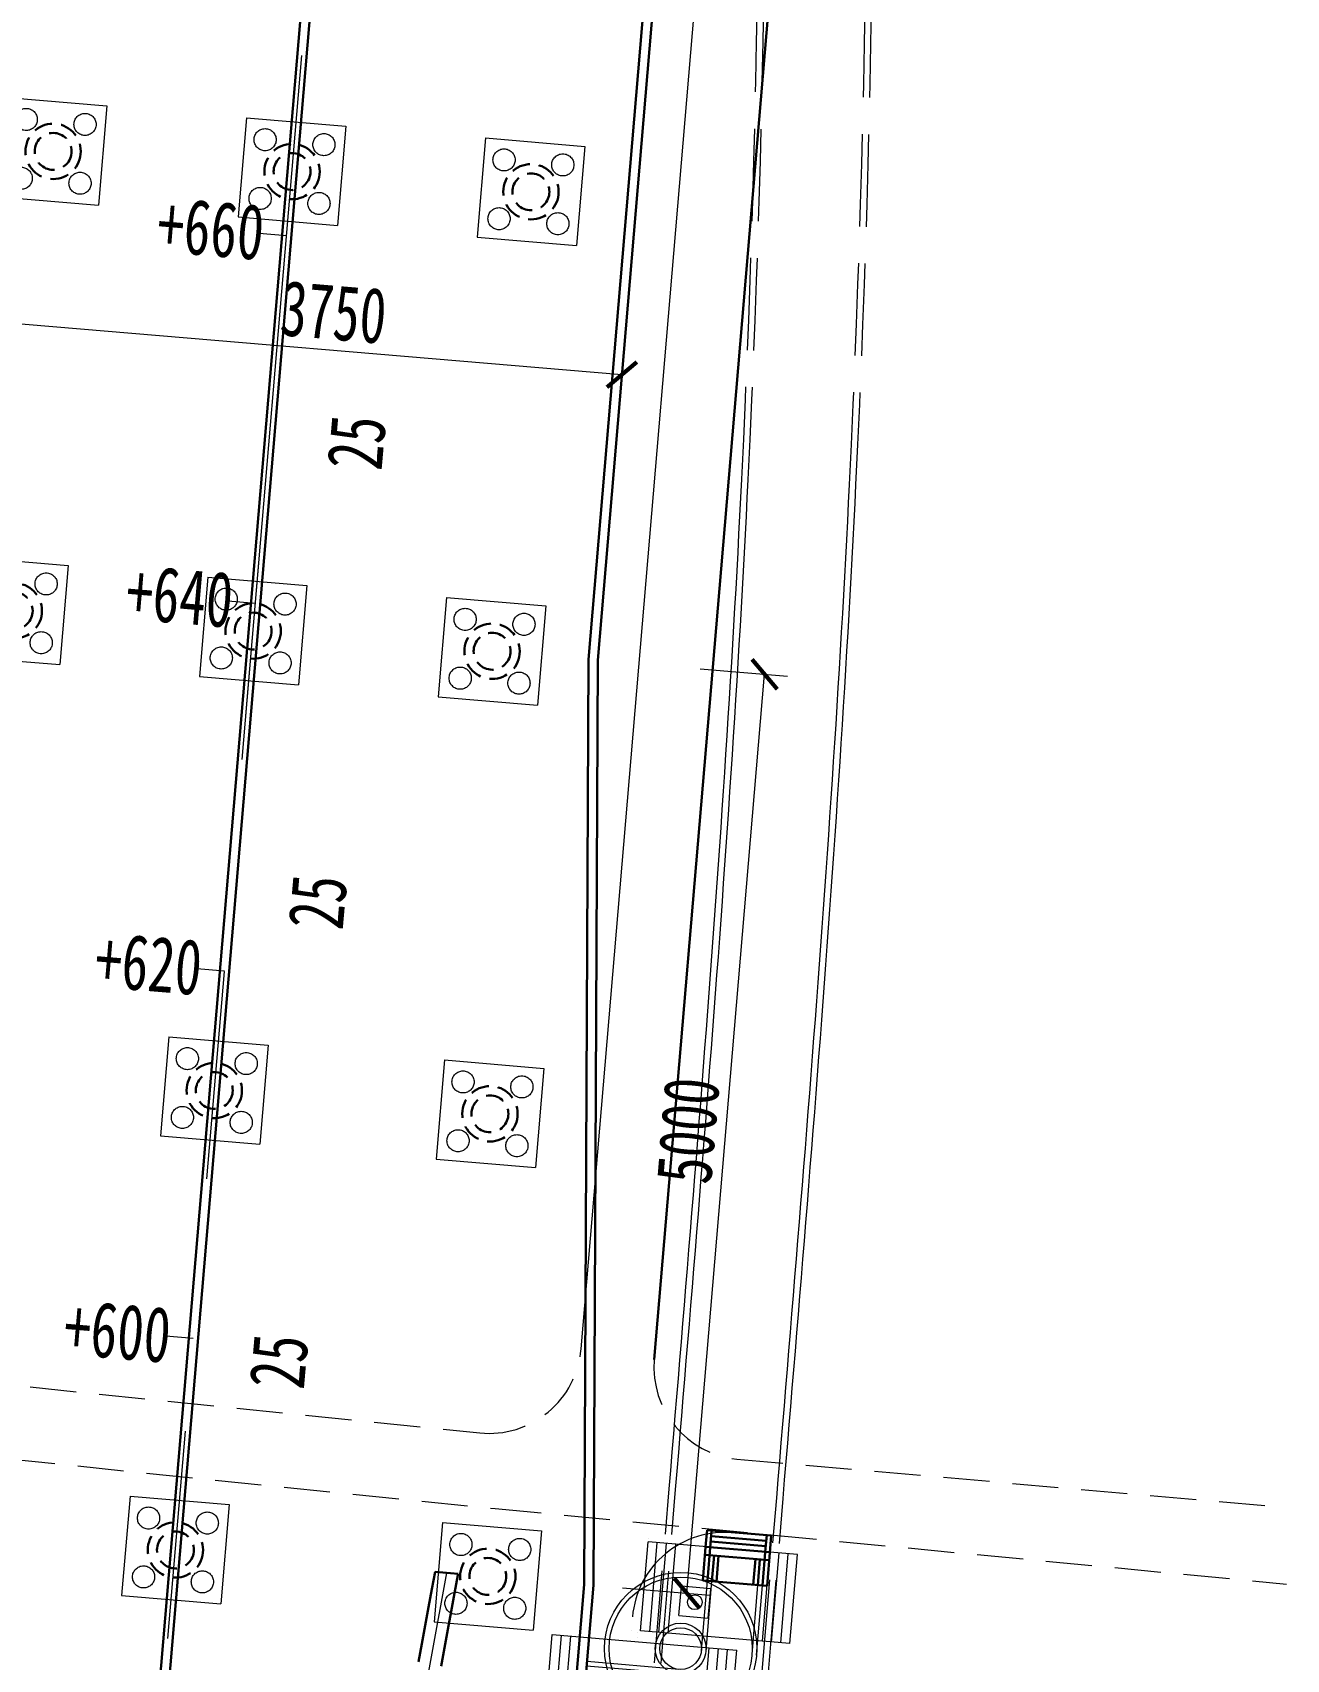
# Model space of a CAD drawing. Extents: x 0 to 531375, y 0 to 4335249.
# Drawn here: x 498014 to 498082, y 4327154.4 to 4327242.6 of the extents above; entities that cross this region are included whole.
import ezdxf

# ---------------------------------------------------------------- set-up
doc = ezdxf.new("R2010")
doc.units = 0
doc.header["$PDMODE"] = 1
for name, pattern in [('( Dashed )', [0.75, 0.5, -0.25]), ('ACAD_ISO02W100', [15, 12, -3]), ('CENTER', [50.800000000000004, 31.75, -6.349999999999999, 6.349999999999999, -6.349999999999999]), ('CONTINOUS', [0]), ('DASH', [0.35, 0.25, -0.1]), ('HIDDEN', [0.375, 0.25, -0.125])]:
    doc.linetypes.add(name, pattern=pattern)
doc.layers.get('0').update_dxf_attribs({"lineweight": 15})
doc.layers.get('Defpoints').update_dxf_attribs({"color": 8, "lineweight": 15})
for name, color, linetype, lineweight in [('1_道路中线', 7, 'Continuous', 15), ('3', 3, 'CONTINOUS', 25), ('_平面辅助线', 7, 'Continuous', 15), ('地铁', 4, 'Continuous', 15), ('桥 - 构造 - 轮廓虚线', 4, 'ACAD_ISO02W100', 30), ('桥 中心线', 5, 'CENTER', 15), ('桥 构造粗实', 1, 'Continuous', 30), ('桥－构造－轮廓实线', 4, 'Continuous', 30), ('结构', 1, 'Continuous', 15), ('虚线', 6, 'HIDDEN', 15), ('道路偏置线', 3, 'Continuous', 30)]:
    doc.layers.add(name, color=color, linetype=linetype, lineweight=lineweight)
doc.styles.add('EICAD', font='仿宋_GB2312.TTF', dxfattribs={"width": 0.7070000000000001, "height": 3})
doc.styles.get("Standard").update_dxf_attribs({"font": '', "width": 0.7})
doc.styles.get('Standard').set_extended_font_data('仿宋_GB2312')
doc.dimstyles.new('ISO-25', dxfattribs={"dimscale": 0, "dimtxt": 3, "dimasz": 1.5, "dimexe": 1.25, "dimexo": 0.625, "dimtad": 1, "dimlfac": 100, "dimdsep": 46, "dimtxsty": 'Standard', "dimblk": 'ARCHTICK', "dimcen": 2.5, "dimclrd": 256, "dimclrt": 256, "dimadec": 0, "dimazin": 0, "dimtfac": 1, "dimtmove": 0, "dimatfit": 3, "dimfxl": 3.5, "dimfxlon": 1, "dimlwd": -1, "dimlwe": -1, "dimarcsym": 0})

# ---------------------------------------------------------------- blocks, each defined once
blk = doc.blocks.new('天津2000地铁')
at = {"layer": '地铁', "linetype": 'DASH', "ltscale": 20}
for p, q in [((49.00596308050444, -19.91283947695047), (49.05533914052648, -18.91596387699246)), ((49.35552391619421, -19.93036854639649), (49.40491060103523, -18.9332784358412)), ((54.84862276405329, -20.2058253288269), (54.89817641006084, -19.20536436326802)), ((55.19818359974306, -20.22335439734161), (55.24774787062778, -19.22267892211675)), ((48.95545827201568, -20.9077890701592), (49.00596308050444, -19.91283947695047)), ((49.30499753315235, -20.92574315983802), (49.35552391619421, -19.93036854639649)), ((54.79775735107251, -21.20787886343896), (54.84862276405329, -20.2058253288269)), ((55.14729661220917, -21.22583295404911), (55.19818359974306, -20.22335439734161)), ((48.9037513807416, -21.90274748764932), (48.95545827201568, -20.9077890701592)), ((49.25326896825573, -21.92111862823367), (49.30499753315235, -20.92574315983802)), ((48.85086492722621, -22.89771443977952), (48.9037513807416, -21.90274748764932)), ((49.20036077039549, -22.91649466287345), (49.25326896825573, -21.92111862823367)), ((54.74568820092828, -22.20980796869844), (54.79775735107251, -21.20787886343896)), ((55.09520578838419, -22.22817910928279), (55.14729661220917, -21.22583295404911)), ((48.79682143067475, -23.89268978312612), (48.85086492722621, -22.89771443977952)), ((49.14629548677476, -23.91187111940235), (49.20036077039549, -22.91649466287345)), ((54.69243830564664, -23.21161244809628), (54.74568820092828, -22.20980796869844)), ((55.04193414881592, -23.23039267025888), (55.09520578838419, -22.22817910928279)), ((54.63803065387764, -24.21329212095589), (54.69243830564664, -23.21161244809628)), ((54.98750471003586, -24.2324734563008), (55.04193414881592, -23.23039267025888)), ((48.74164341320285, -24.88767343759537), (48.79682143067475, -23.89268978312612)), ((49.09109566692496, -24.90724791865796), (49.14629548677476, -23.91187111940235)), ((54.58248822676251, -25.21484689973295), (54.63803065387764, -24.21329212095589)), ((54.93194048048462, -25.23442138172686), (54.98750471003586, -24.2324734563008)), ((48.68535340216476, -25.88266534265131), (48.74164341320285, -24.88767343759537)), ((49.03478386503411, -25.9026250038296), (49.09109566692496, -24.90724791865796)), ((54.52583399490685, -26.21627683471889), (54.58248822676251, -25.21484689973295)), ((54.87526445777621, -26.23623649589717), (54.93194048048462, -25.23442138172686)), ((48.6279739216552, -26.87766560725868), (48.68535340216476, -25.88266534265131)), ((48.97738263144856, -26.89800248295069), (49.03478386503411, -25.9026250038296)), ((54.46809092728654, -27.21758195385337), (54.52583399490685, -26.21627683471889)), ((54.81749963702168, -27.23791882954538), (54.87526445777621, -26.23623649589717)), ((48.56952750199707, -27.87267433851957), (48.6279739216552, -26.87766560725868)), ((48.91891452210257, -27.89338046405465), (48.97738263144856, -26.89800248295069)), ((54.40928198111942, -28.21876244153827), (54.46809092728654, -27.21758195385337)), ((54.75866900122491, -28.23946856707335), (54.81749963702168, -27.23791882954538)), ((48.51003667258192, -28.86769176274538), (48.56952750199707, -27.87267433851957)), ((48.85940209182446, -28.8887591753155), (48.91891452210257, -27.89338046405465)), ((54.34943010908319, -29.21981850452721), (54.40928198111942, -28.21876244153827)), ((48.44952396594454, -29.86271815188229), (48.51003667258192, -28.86769176274538)), ((48.79885713214753, -29.88431303575635), (48.85940209182446, -28.8887591753155)), ((54.69879552838393, -29.24088591709733), (54.75866900122491, -28.23946856707335)), ((48.3881068577175, -30.85624204389751), (48.44952396594454, -29.86271815188229)), ((48.73741875140693, -30.87817833572626), (48.79885713214753, -29.88431303575635)), ((54.28864172141765, -30.21937799081206), (54.34943010908319, -29.21981850452721)), ((54.63799627614208, -30.24062405060977), (54.69879552838393, -29.24088591709733)), ((48.32561720209196, -31.85132271423936), (48.3881068577175, -30.85624204389751)), ((54.22660516446922, -31.22289927024394), (54.28847344743553, -30.22212232090533)), ((54.57591699622572, -31.24483654927463), (54.6378065496101, -30.24371823947877)), ((48.67490799602818, -31.87359245307744), (48.73741875140693, -30.87817833572626)), ((54.16376285656589, -32.22355290781707), (54.22660516446922, -31.22289927024394)), ((54.51305359054822, -32.24582358729094), (54.57591699622572, -31.24483654927463)), ((48.2621731759864, -32.84641359187663), (48.32561720209196, -31.85132271423936)), ((48.61144306551432, -32.86900881957263), (48.67490799602818, -31.87359245307744)), ((54.09996944363228, -33.22408373560757), (54.16376285656589, -32.22355290781707)), ((54.4492392752436, -33.24667985830456), (54.51305359054822, -32.24582358729094)), ((48.19779732055031, -33.84151522349566), (48.2621731759864, -32.84641359187663)), ((48.54704652313375, -33.8644279818982), (48.61144306551432, -32.86900881957263)), ((54.03524783795001, -34.22449232079089), (54.09996944363228, -33.22408373560757)), ((54.38449698471231, -34.24740592949092), (54.4492392752436, -33.24667985830456)), ((48.13251217833022, -34.83662822190672), (48.19779732055031, -33.84151522349566)), ((48.48174093320267, -34.85985055472702), (48.54704652313375, -33.8644279818982)), ((53.96962094429182, -35.22477929294109), (54.03524783795001, -34.22449232079089)), ((54.31884964549682, -35.24800243321806), (54.38449698471231, -34.24740592949092)), ((48.06634029356064, -35.83175325952471), (48.13251217833022, -34.83662822190672)), ((48.41554886114318, -35.85527721233665), (48.48174093320267, -34.85985055472702)), ((53.90311165992171, -36.2249453458935), (53.96962094429182, -35.22477929294109)), ((54.25232017593225, -36.24847006332129), (54.31884964549682, -35.24800243321806)), ((47.99930421198951, -36.82689107116312), (48.06634029356064, -35.83175325952471)), ((48.34849287319229, -36.85070868767797), (48.41554886114318, -35.85527721233665)), ((47.93142648076172, -37.82204244751483), (47.99930421198951, -36.82689107116312)), ((48.28059553663479, -37.84614577610046), (48.34849287319229, -36.85070868767797)), ((53.83574287453666, -37.22499123215675), (53.90311165992171, -36.2249453458935)), ((54.18493148632115, -37.24880957324058), (54.25232017593225, -36.24847006332129)), ((47.86272964876842, -38.81720823980868), (47.93142648076172, -37.82204244751483)), ((48.21187941968672, -38.84158932883293), (48.28059553663479, -37.84614577610046)), ((53.76753747015027, -38.22491776291281), (53.83574287453666, -37.22499123215675)), ((54.11670647875872, -38.24902177602053), (54.18493148632115, -37.24880957324058)), ((53.69851832150016, -39.22472580708563), (53.76753747015027, -38.22491776291281)), ((54.04766804730752, -39.24910754151643), (54.11670647875872, -38.24902177602053)), ((47.79323626629775, -39.81238935329021), (47.86272964876842, -38.81720823980868)), ((48.14236709178657, -39.83704025112093), (48.21187941968672, -38.84158932883293)), ((53.62870829552412, -40.22441629040986), (53.69851832150016, -39.22472580708563)), ((53.97783907799747, -40.24906779639422), (54.04766804730752, -39.24910754151643)), ((47.72296888526762, -40.80758674722164), (47.79323626629775, -39.81238935329021)), ((48.07208112301305, -40.83249950408935), (48.14236709178657, -39.83704025112093)), ((53.55813025176757, -41.22399018984288), (53.62870829552412, -40.22441629040986)), ((53.90724244865122, -41.24890351947397), (53.97783907799747, -40.24906779639422)), ((47.65195005893474, -41.80280143488198), (47.72296888526762, -40.80758674722164)), ((48.00104408472543, -41.8279681019485), (48.07208112301305, -40.83249950408935)), ((53.48680704215076, -42.22344853822142), (53.55813025176757, -41.22399018984288)), ((53.83590102923335, -42.24861574266106), (53.90724244865122, -41.24890351947397)), ((47.5802023425349, -42.79803447797895), (47.65195005893474, -41.80280143488198)), ((47.92927854938898, -42.82344710920006), (48.00104408472543, -41.8279681019485)), ((53.41476151137611, -43.22279241587966), (53.48680704215076, -42.22344853822142)), ((53.76383768161757, -43.24820555001497), (53.83590102923335, -42.24861574266106)), ((47.50774829270085, -43.79328699223696), (47.5802023425349, -42.79803447797895)), ((47.85680709040025, -43.81893763970583), (47.92927854938898, -42.82344710920006)), ((47.43461046781157, -44.78856013622134), (47.50774829270085, -43.79328699223696)), ((47.78365228237817, -44.81444085668772), (47.85680709040025, -43.81893763970583)), ((53.34201649652095, -44.22202295530586), (53.41476151137611, -43.22279241587966)), ((53.691075259645, -44.24767407402396), (53.76383768161757, -43.24820555001497)), ((47.3608114279341, -45.78385511972011), (47.43461046781157, -44.78856013622134)), ((47.70983670116403, -45.8099579680711), (47.78365228237817, -44.81444085668772)), ((53.26859482721193, -45.22114133555442), (53.34201649652095, -44.22202295530586)), ((53.61763660935685, -45.2470224937424), (53.691075259645, -44.24767407402396)), ((47.28637373499804, -46.77917319536208), (47.3608114279341, -45.78385511972011)), ((47.63538292376325, -46.80549022741615), (47.70983670116403, -45.8099579680711)), ((53.19451932603261, -46.22014878224581), (53.26859482721193, -45.22114133555442)), ((53.54354456876172, -46.24625203758478), (53.61763660935685, -45.2470224937424)), ((53.11981280805776, -47.21904656477272), (53.19451932603261, -46.22014878224581)), ((53.46882196824299, -47.24536397494375), (53.54354456876172, -46.24625203758478)), ((47.21131995279574, -47.77451565861702), (47.28637373499804, -46.77917319536208)), ((47.56031352852005, -47.80103893298654), (47.63538292376325, -46.80549022741615)), ((53.0444980810862, -48.21783599723129), (53.11981280805776, -47.21904656477272)), ((53.39349163026781, -48.24435962177814), (53.46882196824299, -47.24536397494375)), ((47.1356726468075, -48.76988384779543), (47.21131995279574, -47.77451565861702)), ((47.48465109511744, -48.79660542402415), (47.56031352852005, -47.80103893298654)), ((52.96859794599004, -49.21651843469589), (53.0444980810862, -48.21783599723129)), ((53.31757636967814, -49.24324033223093), (53.39349163026781, -48.24435962177814)), ((47.05945438472554, -49.76527914218604), (47.1356726468075, -48.76988384779543)), ((47.40841820469358, -49.79219107888638), (47.48465109511744, -48.79660542402415)), ((52.8921351963654, -50.2150952713564), (52.96859794599004, -49.21651843469589)), ((53.24109899351606, -50.242007503286), (53.31757636967814, -49.24324033223093)), ((46.98268773622112, -50.7607029583305), (47.05945438472554, -49.76527914218604)), ((47.33163743990007, -50.78779731784016), (47.40841820469358, -49.79219107888638)), ((52.81513261882357, -51.21356794051825), (52.8921351963654, -50.2150952713564)), ((53.16408230148954, -51.24066256918014), (53.24109899351606, -50.242007503286)), ((46.90539527288637, -51.75615675281733), (46.98268773622112, -50.7607029583305)), ((47.25433138484368, -51.78342559468), (47.33163743990007, -50.78779731784016)), ((46.82759956875815, -52.7516420148313), (46.90539527288637, -51.75615675281733)), ((47.17652262543561, -52.77907740324735), (47.25433138484368, -51.78342559468)), ((52.73761299304897, -52.21193791180849), (52.81513261882357, -51.21356794051825)), ((53.08654908573953, -52.23920700047165), (53.16408230148954, -51.24066256918014)), ((46.74932320002699, -53.7471602698788), (46.82759956875815, -52.7516420148313)), ((47.09823374910047, -53.77475426718593), (47.17652262543561, -52.77907740324735)), ((52.65959909185767, -53.2102066911757), (52.73761299304897, -52.21193791180849)), ((53.0085221309564, -53.23764230310917), (53.08654908573953, -52.23920700047165)), ((46.67058874521172, -54.74271307513117), (46.74932320002699, -53.7471602698788)), ((47.01948734541656, -54.77045774646104), (47.09823374910047, -53.77475426718593)), ((52.58111368125537, -54.20837581902742), (52.65959909185767, -53.2102066911757)), ((52.93002421443816, -54.23597001843154), (53.0085221309564, -53.23764230310917)), ((52.50217952072853, -55.2064468646422), (52.58111368125537, -54.20837581902742)), ((52.85107810649788, -55.23419171757997), (52.93002421443816, -54.23597001843154)), ((46.59141878545051, -55.73830202035607), (46.67058874521172, -54.74271307513117)), ((46.94030600553378, -55.76618942990899), (47.01948734541656, -54.77045774646104)), ((52.4228193628951, -56.2044214317575), (52.50217952072853, -55.2064468646422)), ((52.77170657005626, -56.23230900336057), (52.85107810649788, -55.23419171757997)), ((46.51183590415167, -56.73392872326075), (46.59141878545051, -55.73830202035607)), ((46.86071232281392, -56.76195093803108), (46.94030600553378, -55.76618942990899)), ((52.34305595402839, -57.20230115018786), (52.4228193628951, -56.2044214317575)), ((52.69193236116553, -57.23032350745052), (52.77170657005626, -56.23230900336057)), ((46.43186268763385, -57.7295948313549), (46.51183590415167, -56.73392872326075)), ((46.78072889259783, -57.75774391647428), (46.86071232281392, -56.76195093803108)), ((52.26291203405707, -58.20008767955004), (52.34305595402839, -57.20230115018786)), ((52.61177822889294, -58.22823689039797), (52.69193236116553, -57.23032350745052)), ((46.35152172483503, -58.72530201729386), (46.43186268763385, -57.7295948313549)), ((46.70037831261288, -58.75357004068793), (46.78072889259783, -57.75774391647428)), ((52.18241033644881, -59.19778270367533), (52.26291203405707, -58.20008767955004)), ((46.27083560754544, -59.72105197887867), (46.35152172483503, -58.72530201729386)), ((46.6196831826819, -59.74943100847305), (46.70037831261288, -58.75357004068793)), ((52.53126691532088, -59.22605083696543), (52.61177822889294, -58.22823689039797)), ((46.18982693058206, -60.7168464390561), (46.27083560754544, -59.72105197887867)), ((46.5386661051889, -60.74532854370771), (46.6196831826819, -59.74943100847305)), ((52.10157358861761, -60.19538793154062), (52.18241033644881, -59.19778270367533)), ((52.45042115607065, -60.22376705612987), (52.53126691532088, -59.22605083696543)), ((46.10851829167223, -61.71268714126199), (46.18982693058206, -60.7168464390561)), ((46.45734968496253, -61.74126438889652), (46.5386661051889, -60.74532854370771)), ((52.02042451186571, -61.19290509633721), (52.10157358861761, -60.19538793154062)), ((52.36926367989508, -61.22138728108257), (52.45042115607065, -60.22376705612987)), ((46.02693229197757, -62.70857585035265), (46.10851829167223, -61.71268714126199)), ((46.37575652956729, -62.73724030982703), (46.45734968496253, -61.74126438889652)), ((51.93898582149995, -62.19033594988286), (52.02042451186571, -61.19290509633721)), ((52.28781720920233, -62.21891326550395), (52.36926367989508, -61.22138728108257)), ((51.85728022683179, -63.18768226634711), (51.93898582149995, -62.19033594988286)), ((52.20610445988132, -63.21634678263217), (52.28781720920233, -62.21891326550395)), ((45.94509153574472, -63.70451434794813), (46.02693229197757, -62.70857585035265)), ((46.29390924918697, -63.7332580909133), (46.37575652956729, -62.73724030982703)), ((51.77533043175936, -64.18494583666325), (51.85728022683179, -63.18768226634711)), ((52.12414814153453, -64.21368962433189), (52.20610445988132, -63.21634678263217)), ((45.86301863059634, -64.70050443522632), (45.94509153574472, -63.70451434794813)), ((46.21183045703219, -64.72931953147052), (46.29390924918697, -63.7332580909133)), ((51.69315913424362, -65.18212846759707), (51.77533043175936, -64.18494583666325)), ((52.04197095771087, -65.21094359923154), (52.12414814153453, -64.21368962433189)), ((45.78073618799679, -65.69654792919755), (45.86301863059634, -64.70050443522632)), ((46.12954276916571, -65.72542644944042), (46.21183045703219, -64.72931953147052)), ((51.6107890268904, -66.17923198267817), (51.69315913424362, -65.18212846759707)), ((51.95959560578923, -66.20811053086072), (52.04197095771087, -65.21094359923154)), ((45.69826682267011, -66.69264665991068), (45.78073618799679, -65.69654792919755)), ((46.04706880479352, -66.7215806748718), (46.12954276916571, -65.72542644944042)), ((45.61563315335661, -67.68880247045308), (45.69826682267011, -66.69264665991068)), ((45.96443118643946, -67.7177840527147), (46.04706880479352, -66.7215806748718)), ((51.5282427968341, -67.17625821940601), (51.6107890268904, -66.17923198267817)), ((51.87704477732768, -67.20519225485623), (51.95959560578923, -66.20811053086072)), ((45.53285780263832, -68.68501721601932), (45.61563315335661, -67.68880247045308)), ((45.881652539887, -68.71403843630105), (45.96443118643946, -67.7177840527147)), ((51.44554312602849, -68.17320902552456), (51.5282427968341, -67.17625821940601)), ((51.79434115794721, -68.20219062175602), (51.87704477732768, -67.20519225485623)), ((45.4499633971136, -69.68129275925457), (45.53285780263832, -68.68501721601932)), ((45.79875549447024, -69.71034569106996), (45.881652539887, -68.71403843630105)), ((51.362712691247, -69.17008625995368), (51.44554312602849, -68.17320902552456)), ((51.71150742779719, -69.19910748954861), (51.79434115794721, -68.20219062175602)), ((45.36697256745537, -70.67763097491115), (45.4499633971136, -69.68129275925457)), ((51.27977416425711, -70.16689179092646), (51.362712691247, -69.17008625995368)), ((51.6285662612645, -70.19594472646713), (51.71150742779719, -69.19910748954861)), ((45.71576268307398, -70.70670768897979), (45.79875549447024, -69.71034569106996)), ((51.19675021193689, -71.16362749319524), (51.27977416425711, -70.16689179092646)), ((51.54554032738087, -71.19270420912653), (51.6285662612645, -70.19594472646713)), ((45.28390794881852, -71.67403374053538), (45.36697256745537, -70.67763097491115)), ((45.63269674225011, -71.70312630850822), (45.71576268307398, -70.70670768897979)), ((51.1136634964496, -72.16029524896294), (51.19675021193689, -71.16362749319524)), ((51.46245228988118, -72.1893878178671), (51.54554032738087, -71.19270420912653)), ((45.20079218049067, -72.67050293926151), (45.28390794881852, -71.67403374053538)), ((45.54958031262503, -72.69960343558341), (45.63269674225011, -71.70312630850822)), ((51.03053667518543, -73.15689694229512), (51.1136634964496, -72.16029524896294)), ((51.379324807378, -73.18599743861705), (51.46245228988118, -72.1893878178671)), ((45.11764888279139, -73.66702875774355), (45.20079218049067, -72.67050293926151)), ((45.46643690468044, -73.69613057468086), (45.54958031262503, -72.69960343558341)), ((50.94739153509727, -74.15344484336674), (51.03053667518543, -73.15689694229512)), ((51.29617955698631, -74.18254666030406), (51.379324807378, -73.18599743861705)), ((13.48339242319343, -452.8065755069255), (45.11764888279139, -73.66702875774355)), ((13.83218033489538, -452.8356786444783), (45.46643690468044, -73.69613057468086)), ((19.31313323293579, -453.293013674207), (50.94739153509727, -74.15344484336674)), ((19.66192114463774, -453.322116812691), (51.29617955698631, -74.18254666030406))]:
    blk.add_line(p, q, dxfattribs=at)
for centre, radius, start, end in [((-746.8488835834157, 20.0092191490393), 796.8555086233719, 357.2000737973945, 359.6796970807475), ((-746.8539159196865, 20.00935777739134), 797.2105416559625, 357.2000658561595, 359.6796891395126), ((-746.9328397864098, 20.01153196582277), 802.789476445943, 357.1999417481848, 359.6795650315398), ((-746.9378523725717, 20.01167005641546), 803.1444897260465, 357.1999338934846, 359.6795571768409), ((51.54422776456303, -30.05247619049655), 2.749484347569027, 356.4625420537149, 356.5198378341613), ((51.54371284405264, -30.05244463147893), 3.1000002341754, 356.4625370206157, 356.5198328009126)]:
    blk.add_arc(centre, radius, start, end, dxfattribs=at)
blk = doc.blocks.new('A$C47811FC2')
at = {"layer": '桥 中心线', "ltscale": 2500, "flags": 128}
blk.add_lwpolyline([(125, -14.75816989241138), (124, -14.65904526500526), (123, -14.56071681934554), (122, -14.46318455543223), (121, -14.36644847326533), (120, -14.27050857284484), (119, -14.17536485417076), (118, -14.08101731724309), (117, -13.98746596206183), (116, -13.89471078862698), (115, -13.80275179693853), (114, -13.7115889869965), (113, -13.6212223587936), (112, -13.53165191234438), (111, -13.44287764764158), (110, -13.35489956468518), (109, -13.26771766346792), (108, -13.18133194400434), (107, -13.09574240628717), (106, -13.01094905031641), (105, -12.92695187608478), (104, -12.84375088360684), (103, -12.76134607286804), (102, -12.67973744388291), (101, -12.59892499663692), (100, -12.51890873114462), (99, -12.43968864739145), (98, -12.36126474539196), (97, -12.28363702513161), (96, -12.20680548662494), (95, -12.13077012985741), (94, -12.05553095483628), (93, -11.98108796156884), (92, -11.90744115004054), (91, -11.83459052025864), (90, -11.76253607223043), (89, -11.69127780594135), (88, -11.62081572139868), (87, -11.55114981860242), (86, -11.48228009755257), (85, -11.41420655824913), (84, -11.34692920069938), (83, -11.28044802488875), (82, -11.21476303082454), (81, -11.14987421850674), (80, -11.08578158793534), (79, -11.02248513911036), (78, -10.95998487203178), (77, -10.89828078669961), (76, -10.83737288310658), (75, -10.77726116126723), (74, -10.71794562117429), (73, -10.65942626282776), (72, -10.60170308622764), (71, -10.54477609137393), (70, -10.48864527825935), (69, -10.43331064689846), (68, -10.37877219728398), (67, -10.3250299294159), (66, -10.27208384328696), (65, -10.21993393891171), (64, -10.16858021627558), (63, -10.11802267539315), (62, -10.06826131625712), (61, -10.01929613886022), (60, -9.971127143217016), (59, -9.92375432931294), (58, -9.877177697162553), (57, -9.831397246751292), (56, -9.786412978086442), (55, -9.742224891175283), (54, -9.698832986003252), (53, -9.656237262577633), (52, -9.614437720905697), (51, -9.573434360972897), (50, -9.533227182786504), (49, -9.493816186353797), (48, -9.455201371660225), (47, -9.417382738713057), (46, -9.380360287512305), (45, -9.344134018057957), (44, -9.30870393035002), (43, -9.274070024388491), (42, -9.240232300173373), (41, -9.207190757704664), (40, -9.174945396982366), (39, -9.143496218006476), (38, -9.112843220776995), (37, -9.082986405293923), (36, -9.05392577155726), (35, -9.025661319567009), (34, -8.998193049323161), (33, -8.971520960825726), (32, -8.945645054074703), (31, -8.92056532906281), (30, -8.896281785804602), (29, -8.872794424292806), (28, -8.850103244527418), (27, -8.828208246501163), (26, -8.807109430228593), (25, -8.786806795702432), (24, -8.767300342915405), (23, -8.748590071882061), (22, -8.730675982587854), (21, -8.71355807504733), (20, -8.69723634924594), (19, -8.681710805198236), (18, -8.666981442889664), (17, -8.653048262334778), (16, -8.639911263519023), (15, -8.627570446456957), (14, -8.616025811134023), (13, -8.605277357557497), (12, -8.595325085734657), (11, -8.58616899565095), (10, -8.577809087313652), (9, -8.570245360722765), (8, -8.563477815885562), (7, -8.557506452787493), (6, -8.552331271435833), (5, -8.547952271830582), (4, -8.544369453971738), (3, -8.541582817859307), (2, -8.539592363493284), (1, -8.538398090873669), (0, -8.538000000000466), (-1, -8.538398090873669), (-2, -8.539592363493284), (-3, -8.541582817859307), (-4, -8.544369453971738), (-5, -8.547952271830582), (-6, -8.552331271435833), (-7, -8.557506452787493), (-8, -8.563477815885562), (-9, -8.570245360722765), (-10, -8.577809087313652), (-11, -8.58616899565095), (-12, -8.595325085734657), (-13, -8.605277357557497), (-14, -8.616025811134023), (-15, -8.627570446456957), (-16, -8.639911263519023), (-17, -8.653048262334778), (-18, -8.666981442889664), (-19, -8.681710805198236), (-20, -8.69723634924594), (-21, -8.71355807504733), (-22, -8.730675982587854), (-23, -8.748590071882061), (-24, -8.767300342915405), (-25, -8.786806795702432), (-26, -8.807109430228593), (-27, -8.828208246501163), (-28, -8.850103244527418), (-29, -8.872794424292806), (-30, -8.896281785804602), (-31, -8.92056532906281), (-32, -8.945645054074703), (-33, -8.971520960825726), (-34, -8.998193049323161), (-35, -9.025661319567009), (-36, -9.05392577155726), (-37, -9.082986405293923), (-38, -9.112843220776995), (-39, -9.143496218006476), (-40, -9.174945396982366), (-41, -9.207190757704664), (-42, -9.240232300173373), (-43, -9.274070024388491), (-44, -9.30870393035002), (-45, -9.344134018057957), (-46, -9.380360287512305), (-47, -9.417382738713057), (-48, -9.455201371660225), (-49, -9.493816186353797), (-50, -9.533227182786504), (-51, -9.573434360972897), (-52, -9.614437720905697), (-53, -9.656237262577633), (-54, -9.698832986003252), (-55, -9.742224891175283), (-56, -9.786412978086442), (-57, -9.831397246751292), (-58, -9.877177697162553), (-59, -9.92375432931294), (-60, -9.971127143217016), (-61, -10.01929613886022), (-62, -10.06826131625712), (-63, -10.11802267539315), (-64, -10.16858021627558), (-65, -10.21993393891171), (-66, -10.27208384328696), (-67, -10.3250299294159), (-68, -10.37877219728398), (-69, -10.43331064689846), (-70, -10.48864527825935), (-71, -10.54477609137393), (-72, -10.60170308622764), (-73, -10.65942626282776), (-74, -10.71794562117429), (-75, -10.77726116126723), (-76, -10.83737288310658), (-77, -10.89828078669961), (-78, -10.95998487203178), (-79, -11.02248513911036), (-80, -11.08578158793534), (-81, -11.14987421850674), (-82, -11.21476303082454), (-83, -11.28044802488875), (-84, -11.34692920069938), (-85, -11.41420655824913), (-86, -11.48228009755257), (-87, -11.55114981860242), (-88, -11.62081572139868), (-89, -11.69127780594135), (-90, -11.76253607223043), (-91, -11.83459052025864), (-92, -11.90744115004054), (-93, -11.98108796156884), (-94, -12.05553095483628), (-95, -12.13077012985741), (-96, -12.20680548662494), (-97, -12.28363702513161), (-98, -12.36126474539196), (-99, -12.43968864739145), (-100, -12.51890873114462), (-101, -12.59892499663692), (-102, -12.67973744388291), (-103, -12.76134607286804), (-104, -12.84375088360684), (-105, -12.92695187608478), (-106, -13.01094905031641), (-107, -13.09574240628717), (-108, -13.18133194400434), (-109, -13.26771766346792), (-110, -13.35489956468518), (-111, -13.44287764764158), (-112, -13.53165191234438), (-113, -13.6212223587936), (-114, -13.7115889869965), (-115, -13.80275179693853), (-116, -13.89471078862698), (-117, -13.98746596206183), (-118, -14.08101731724309), (-119, -14.17536485417076), (-120, -14.27050857284484), (-121, -14.36644847326533), (-122, -14.46318455543223), (-123, -14.56071681934554), (-124, -14.65904526500526), (-125, -14.75816989241138)], dxfattribs=at)
at = {"layer": '桥 构造粗实', "color": 3}
blk.add_line((125, -14.12934580325964), (125, -15.38628218366648), dxfattribs=at)
for points in [[(125, -14.1301070524787), (124.0616507516242, -14.03709334982704), (123.0611603255383, -13.93871648612548), (122.0606697858311, -13.841136183466), (121.0601791325025, -13.74435244211054), (120.0596883669495, -13.64836526233557)], [(125, -15.38628218366648), (124.9378589368425, -15.3800730105213), (123.9383492479101, -15.28099718018347), (122.9388396739959, -15.1827171525656), (121.9393302137032, -15.08523292739846), (120.9398208670318, -14.98854450442013), (119.9403116325848, -14.89265188335412)]]:
    blk.add_lwpolyline(points, dxfattribs=at)
blk = doc.blocks.new('_ArchTick')
at = {"color": 0, "linetype": 'ByBlock', "const_width": 0.15}
blk.add_lwpolyline([(-0.5, -0.5), (0.5, 0.5)], dxfattribs=at)
blk = doc.blocks.new('*D47')
at = {"layer": '_平面辅助线', "color": 0}
for p, q in [((498008.6246287277, 4327227.81208627), (498008.6773164663, 4327228.43486151)), ((498045.9911432539, 4327224.650821938), (498046.0438309926, 4327225.273597178))]:
    blk.add_line(p, q, dxfattribs=at)
at = {"layer": '_平面辅助线'}
blk.add_line((498008.5719409886, 4327227.189311026), (498045.9384555148, 4327224.028046694), dxfattribs=at)
at = {"layer": 'Defpoints', "color": 0}
for p in [(498008.5719409888, 4327227.189311028), (498045.9384555151, 4327224.028046696), (498045.9384555148, 4327224.028046694)]:
    blk.add_point(p, dxfattribs=at)
at = {"layer": '_平面辅助线', "xscale": 1.5, "yscale": 1.5, "zscale": 1.5}
for p, rotation in [((498008.5719409886, 4327227.189311026), 175.1642046738641), ((498045.9384555148, 4327224.028046694), 355.164204673864)]:
    blk.add_blockref('_ArchTick', p, dxfattribs=dict(at, rotation=rotation))
at = {"layer": '_平面辅助线', "insert": (498030.3115976783, 4327227.409460331), "char_height": 3, "attachment_point": 5, "rotation": 355.16420467386405}
blk.add_mtext('3750', dxfattribs=at)
blk = doc.blocks.new('引桥桥墩1')
at = {"layer": '结构', "linetype": '( Dashed )', "lineweight": 30, "ltscale": 2}
blk.add_circle((2.328306436538696e-10, -6.51925802230835e-09), 1.500000000000001, dxfattribs=at)
at = {"layer": '虚线', "ltscale": 500}
for p, q in [((2.699999823467806, 2.700000149197876), (-2.700000145239755, 2.69999982882291)), ((-2.700000145239755, 2.69999982882291), (-2.699999823002144, -2.700000162236392)), ((2.699999823467806, 2.700000149197876), (2.700000144774094, -2.699999834410846)), ((2.700000144774094, -2.699999834410846), (-2.699999823002144, -2.700000162236392))]:
    blk.add_line(p, q, dxfattribs=at)
for centre in [(-1.600000086007639, 1.5999999018386), (1.59999989462085, 1.600000088103115), (-1.599999895086511, -1.600000101141631), (1.600000085541978, -1.599999914877116)]:
    blk.add_circle(centre, 0.6, dxfattribs=at)
at = {"layer": '虚线', "linetype": '( Dashed )', "lineweight": 30, "ltscale": 2}
blk.add_circle((2.328306436538696e-10, -6.51925802230835e-09), 1.000000000000001, dxfattribs=at)
blk = doc.blocks.new('*D63')
blk.add_line((498049.4640498774, 4327157.958737743), (498053.6790918816, 4327207.781027754))
at = {"color": 0}
for p, q in [((498050.1915505258, 4327208.076079091), (498054.9246423658, 4327207.675652276)), ((498045.9765085216, 4327158.253789081), (498050.7096003616, 4327157.853362265))]:
    blk.add_line(p, q, dxfattribs=at)
at = {"layer": 'Defpoints', "color": 0}
for p in [(498047.9182794169, 4327208.268401307), (498053.6790918816, 4327207.781027754), (498044.3994297603, 4327158.387212358)]:
    blk.add_point(p, dxfattribs=at)
at = {"xscale": 1.5, "yscale": 1.5, "zscale": 1.5}
for p, rotation in [((498053.6790918816, 4327207.781027754), 85.16420467606116), ((498049.4640498774, 4327157.958737743), 265.1642046760612)]:
    blk.add_blockref('_ArchTick', p, dxfattribs=dict(at, rotation=rotation))
at = {"insert": (498049.5268482736, 4327183.042869411), "char_height": 3, "attachment_point": 5, "rotation": 85.16420467606116}
blk.add_mtext('5000', dxfattribs=at)
blk = doc.blocks.new('11111')
at = {"color": 6}
for p, q in [((-126.5110841063068, -141.350920850789), (-126.5110841137578, -149.4774777968674)), ((-121.666320421733, -141.3509208553878), (-126.5110841063068, -141.350920850789)), ((-121.665820424445, -141.850920855446), (-126.5110841067652, -141.8509208508477)), ((-121.6658204235137, -141.3514208554698), (-121.6663204301149, -149.4774778015271)), ((-121.6659126887098, -142.8509208553878), (-126.7117115585133, -142.8509208506148)), ((-121.665820424445, -142.350920855446), (-126.5110841072237, -142.3509208507864)), ((-122.3142659896985, -142.5891993278929), (-122.3137659914792, -142.5896993278584)), ((-122.0637659905478, -142.5896993280912), (-122.0642659896985, -142.5891993280675)), ((-121.0641132509336, -144.1976004177413), (-121.063613251783, -144.1971004177176)), ((-121.0641132611781, -154.2306015059876), (-121.0641132509336, -144.1976004177413)), ((-116.9641132503748, -144.1971004216757), (-121.063613251783, -144.1971004177176)), ((-116.9641132606193, -154.2311015099694), (-116.9641132503748, -144.1971004216757)), ((-116.9641132513061, -144.6971004216757), (-121.0641132518649, -144.6971004177758)), ((-116.9641132513061, -145.1971004216757), (-121.0641132518649, -145.1971004177758)), ((-116.9641132522374, -145.6971004216757), (-121.0641132518649, -145.6971004177758)), ((-121.6662281332538, -147.9774778014107), (-126.5110841123825, -147.9774777968124)), ((-122.3142659962177, -147.5891993280093), (-122.3137659952044, -147.5886993279855)), ((-122.0642659943551, -147.5891993281257), (-122.0637659952044, -147.5886993282184)), ((-121.5642659952864, -148.0891993285913), (-121.5637659942731, -148.0886993286258)), ((-121.0637659952044, -148.0886993290915), (-121.0642659952864, -148.0891993291152)), ((-121.6658204300329, -148.4774778014689), (-126.511084112841, -148.4774777968706)), ((-121.6658204309642, -148.9774778015271), (-126.5110841132994, -148.9774777969288)), ((-121.6663204301149, -149.4774778015271), (-126.5110841137578, -149.4774777968674)), ((-116.964113259688, -152.7311015099694), (-121.0641132593155, -152.7311015060695)), ((-116.9641132587567, -153.2311015099112), (-121.0641132602468, -153.2311015060113)), ((-116.964113259688, -153.7311015099112), (-121.0641132602468, -153.7311015060113)), ((-121.0636132601649, -154.2311015059531), (-121.0641132611781, -154.2306015059876)), ((-116.9641132606193, -154.2311015099694), (-121.0636132601649, -154.2311015059531)), ((-120.5636132610962, -153.731101506477), (-120.5641132602468, -153.7306015063368))]:
    blk.add_line(p, q, dxfattribs=at)
at = {"linetype": 'ACAD_ISO02W100'}
for p, q in [((-126.2653204193339, -141.3509208510222), (-126.2658204194158, -141.351420851046)), ((-121.6658204235137, -141.3514208554698), (-121.666320421733, -141.3509208553878)), ((-122.1663204282522, -147.9774778009451), (-122.1658204291016, -147.9769778009795)), ((-126.7112115649506, -149.4774777966959), (-126.7117115641013, -149.4769777966721)), ((-121.6663204301149, -149.4774778015271), (-121.6658204300329, -149.4769778014452)), ((-121.6663204310462, -149.9774778014689), (-121.6658204318956, -149.9769778015034)), ((-120.0636132592335, -153.2311015068844), (-120.0641132602468, -153.2306015069189))]:
    blk.add_line(p, q, dxfattribs=at)
at = {"color": 8}
for p, q in [((-120.8947105985135, -143.1009208526521), (-124.6747115580365, -143.1009208490432)), ((-120.8947105985135, -143.3509208526521), (-124.6747115580365, -143.350920848985)), ((-120.8947106003761, -145.8509208525938), (-124.6747115598992, -145.850920848985)), ((-120.8947106003761, -146.1009208525938), (-124.6747115608305, -146.100920848985)), ((-122.6658204272389, -145.8774778004445), (-124.2658204268664, -145.8774777990475)), ((-124.2658204268664, -145.8774777990475), (-124.2658204287291, -147.4774777990242)), ((-122.6658204281703, -147.4774778004794), (-122.6658204272389, -145.8774778004445)), ((-117.4641132522374, -146.1971004212683), (-119.0641132537276, -146.1971004197549)), ((-119.0641132537276, -146.1971004197549), (-119.0641132555902, -147.7971004197316)), ((-117.4641132541001, -147.7971004211868), (-117.4641132522374, -146.1971004212683)), ((-119.7641132501885, -147.2311015071755), (-119.7641132548451, -152.2311015071755)), ((-119.5141132501885, -147.2311015074665), (-119.5141132557765, -152.2311015074083)), ((-117.0141132548451, -147.231101509853), (-117.0141132595018, -152.2311015099112)), ((-116.7641132539138, -147.2311015100859), (-116.7641132604331, -152.2311015101441)), ((-122.6658204281703, -147.4774778004794), (-124.2658204287291, -147.4774777990242)), ((-117.4641132541001, -147.7971004211868), (-119.0641132555902, -147.7971004197316)), ((-117.4524754108861, -150.6311015094689), (-119.0524754114449, -150.6311015080137)), ((-119.0524754133075, -152.2311015079904), (-119.0524754114449, -150.6311015080137)), ((-117.4524754127488, -152.2311015093874), (-117.4524754108861, -150.6311015094689)), ((-116.7641132604331, -152.2311015101441), (-119.7641132548451, -152.2311015071755)), ((-119.0641132593155, -152.2311015079322), (-117.4641132587567, -152.2311015094456)), ((-117.4524754127488, -152.2311015093874), (-119.0524754133075, -152.2311015079904))]:
    blk.add_line(p, q, dxfattribs=at)
for centre, radius in [((-120.8947115624323, -147.2309208525985), 4.129999990209385), ((-120.8947115624323, -147.2309208525985), 3.879999990209385), ((-123.4658204261214, -146.6774777998507), 0.4), ((-120.8947115624323, -147.2309208525985), 1.379999990209385), ((-120.8947115624323, -147.2309208525985), 1.129999990209385), ((-118.2751260977238, -146.9971004203253), 0.4), ((-118.2641132557765, -151.4311015086423), 0.4)]:
    blk.add_circle(centre, radius, dxfattribs=at)
at = {"layer": '3', "color": 6, "ltscale": 100}
for p, q in [((-121.5636132564396, -149.6311015055107), (-121.5641132574528, -149.6316015055927)), ((-121.3141132565215, -149.6316015058255), (-121.3136132555082, -149.6311015057436)), ((-120.0641132583842, -152.7306015068607), (-120.0636132592335, -152.7311015069427))]:
    blk.add_line(p, q, dxfattribs=at)
at = {"layer": '桥 - 构造 - 轮廓虚线', "color": 8, "ltscale": 50}
for p, q in [((-127.4110841136426, -146.3509208460164), (-127.411084108986, -142.8509208499163)), ((-127.411084108986, -142.8509208500909), (-126.7117115585133, -142.8509208507312)), ((-126.7117115585133, -142.8509208506148), (-124.6747115589678, -142.8509208525356)), ((-126.5110841114074, -146.3509208470059), (-126.5110841076821, -142.8509208506148)), ((-126.0747115621343, -146.3509208474134), (-126.074711558409, -142.8509208510222)), ((-124.6747115608305, -146.3509208488103), (-124.6747115589678, -142.8509208525356)), ((-127.411084108986, -143.1009208499163), (-126.7117115585133, -143.100920850673)), ((-127.1110841119662, -146.100920846482), (-127.1110841082409, -143.1009208499745)), ((-126.8110841121525, -146.1009208466567), (-126.8110841093585, -143.1009208504402)), ((-126.7117115594447, -143.1009208505566), (-124.6747115589678, -143.1009208524774)), ((-127.4110841136426, -146.1009208463074), (-126.7117115622386, -146.1009208470059)), ((-127.4110841136426, -146.3509208462492), (-126.7117115622386, -146.3509208469477)), ((-126.7117115613073, -146.1009208469477), (-124.6747115617618, -146.1009208488686)), ((-126.7117115622386, -146.3509208469477), (-124.6747115608305, -146.3509208488103))]:
    blk.add_line(p, q, dxfattribs=at)
at = {"layer": '桥－构造－轮廓实线', "color": 8, "linetype": 'Continuous'}
for p, q in [((-124.6723457016051, -143.3529392782075), (-126.074711558409, -143.3552218000113)), ((-124.6723909135908, -143.6029392741912), (-126.0747115593404, -143.6052217223041)), ((-124.6727526094764, -145.6029376025836), (-126.0747115602717, -145.6052194620424)), ((-124.6723457034677, -145.8529372712655), (-126.074711561203, -145.8552197931276))]:
    blk.add_line(p, q, dxfattribs=at)

msp = doc.modelspace()

# ---------------------------------------------------------------- linework, layer by layer
at = {"layer": '1_道路中线', "color": 3, "linetype": 'Continuous', "extrusion": (-0.08430038206289742, -0.9964403873709906, 0)}
for points, elevation in [([(131467.6990070781, 0), (131466.1990070782, 0)], -4353812.212997268), ([(131467.6990070765, 0), (131466.1990070766, 0)], -4353792.212997267), ([(131467.6990070749, 0), (131466.1990070749, 0)], -4353772.212997268), ([(131467.6990070732, 0), (131466.1990070732, 0)], -4353752.212997268)]:
    msp.add_lwpolyline(points, dxfattribs=dict(at, elevation=elevation))
at = {"layer": '_平面辅助线'}
for p, q in [((498025.3562475224, 4327203.162858874), (498028.5852550375, 4327241.330105773)), ((498025.5564940752, 4327205.529796573), (498026.2751928883, 4327214.024900693)), ((498023.4320083344, 4327180.418126396), (498024.383060337, 4327191.659672424)), ((498021.3244987766, 4327155.507116636), (498022.2755507792, 4327166.748662663))]:
    msp.add_line(p, q, dxfattribs=at)
at = {"layer": '_平面辅助线', "color": 3, "ltscale": 5}
msp.add_lwpolyline([(498043.727692183, 4327171.206294798), (498052.3868416379, 4327273.55845521)], dxfattribs=at)
at = {"layer": '_平面辅助线', "linetype": '( Dashed )', "ltscale": 5}
for points in [[(498038.2380164993, 4327166.653616333, 0.4192807058495565), (498043.7276921828, 4327171.206294798)], [(498047.6930704273, 4327170.628160222, 0.4091645096949879), (498052.1677986171, 4327165.232477937)]]:
    msp.add_lwpolyline(points, format="xyb", dxfattribs=at)
for points in [[(498006.398514514, 4327169.901932672), (498038.2380164993, 4327166.653616333)], [(498005.2380962142, 4327165.999557463), (498039.0675670728, 4327162.548221353)], [(498052.1677986171, 4327165.232477937), (498081.9426417096, 4327162.611331356)], [(498039.0675670729, 4327162.548221353), (498081.9729332889, 4327158.459210432)]]:
    msp.add_lwpolyline(points, dxfattribs=at)
at = {"layer": '_平面辅助线'}
msp.add_lwpolyline([(498052.0023647544, 4327161.228592843, 0.4192807058108668), (498046.5126890706, 4327156.67591438)], format="xyb", dxfattribs=at)
at = {"layer": '道路偏置线', "color": 40}
for points in [[(497977.899203888, 4326645.180632234), (498045.0713045867, 4327439.162727347)], [(497978.397424082, 4326645.138482044), (498045.5695247804, 4327439.120577157)]]:
    msp.add_lwpolyline(points, dxfattribs=at)
at = {"layer": '道路偏置线', "color": 1}
for points in [[(498051.3201147317, 4327213.500248567), (498056.8720492189, 4327279.124764255)], [(498044.1304900155, 4327208.588854019), (498048.5646901168, 4327261.001618395)], [(498044.6287102092, 4327208.546703828), (498049.0629103105, 4327260.959468204)], [(498047.6930704273, 4327170.628160222), (498051.3201147314, 4327213.500248566)], [(498043.9012324572, 4327158.429633121), (498044.1304900154, 4327208.588854019)], [(498044.3994310054, 4327158.387484761), (498044.628710209, 4327208.546703828)], [(498041.264636845, 4327127.264764278), (498043.9012324572, 4327158.429633121)], [(498041.7628570386, 4327127.222614087), (498044.399452651, 4327158.38748293)]]:
    msp.add_lwpolyline(points, dxfattribs=at)

# ---------------------------------------------------------------- block references
at = {"rotation": 85.16420276289614}
for p in [(498015.0992374682, 4327236.134250644), (498028.0529625017, 4327235.038345675), (498041.0066875396, 4327233.942440709), (498012.9917279146, 4327211.22324096), (498025.9454529459, 4327210.127335994), (498038.8991779861, 4327209.031431025), (498023.8379433942, 4327185.216326308), (498038.7845492047, 4327183.951820577), (498021.7304338344, 4327160.305316548), (498038.6699204195, 4327158.872210052)]:
    msp.add_blockref('引桥桥墩1', p, dxfattribs=at)
at = {"linetype": 'Continuous', "rotation": 265.164204741023}
msp.add_blockref('11111', (498185.6424640805, 4327022.081332973), dxfattribs=at)
at = {"layer": '_平面辅助线', "color": 1, "rotation": 85.16419552332974}
msp.add_blockref('A$C47811FC2', (498011.1928860351, 4327035.750251686), dxfattribs=at)
at = {"layer": '地铁', "color": 1}
msp.add_blockref('天津2000地铁', (498003.3843082828, 4327237.285216006), dxfattribs=at)

# ---------------------------------------------------------------- texts
at = {"layer": '1_道路中线', "color": 3, "style": 'EICAD', "width": 0.7070000000000001}
for p in [(498032.9030030578, 4327218.776637293), (498030.7954935046, 4327193.865627608), (498028.6879839522, 4327168.954617923)]:
    msp.add_text('25', height=3, rotation=85, dxfattribs=at).set_placement(p)
at = {"layer": '1_道路中线', "color": 3, "linetype": 'Continuous', "char_height": 3, "width": 7.073821621621621, "attachment_point": 1, "rotation": 355.16420467614836, "style": 'EICAD'}
for s, insert in [('\\f仿宋_GB2312|b0|i0|c134|p49;\\W0.7070000000;\\T1.0000000000;\\o\\l+660', (498020.9008826455, 4327233.709511578)), ('\\f仿宋_GB2312|b0|i0|c134|p49;\\W0.7070000000;\\T1.0000000000;\\o\\l+640', (498019.2148750026, 4327213.780703831)), ('\\f仿宋_GB2312|b0|i0|c134|p49;\\W0.7070000000;\\T1.0000000000;\\o\\l+620', (498017.5288673596, 4327193.851896084)), ('\\f仿宋_GB2312|b0|i0|c134|p49;\\W0.7070000000;\\T1.0000000000;\\o\\l+600', (498015.8428597167, 4327173.923088337))]:
    msp.add_mtext(s, dxfattribs=dict(at, insert=insert))

# ---------------------------------------------------------------- dimensions: what is measured, and where the dimension line sits
dim = msp.add_linear_dim(base=(498053.6790918816, 4327207.781027754), p1=(498044.3994297603, 4327158.387212358), p2=(498047.9182794169, 4327208.268401307), angle=85.16420467605255, text='5000', dimstyle='ISO-25', override={"dimscale": 1})
dim.commit()
dim.dimension.update_dxf_attribs({"geometry": '*D63', "text_midpoint": (498049.5268482736, 4327183.042869411)})
at = {"layer": '_平面辅助线'}
dim = msp.add_linear_dim(base=(498045.9384555148, 4327224.028046694), p1=(498008.5719409888, 4327227.189311028), p2=(498045.9384555151, 4327224.028046696), angle=355.16420467386405, dimstyle='ISO-25', override={"dimscale": 1}, dxfattribs=at)
dim.commit()
dim.dimension.update_dxf_attribs({"geometry": '*D47', "text_midpoint": (498030.1386110156, 4327225.364737726), "dimtype": 161})

doc.saveas('drawing.dxf')
